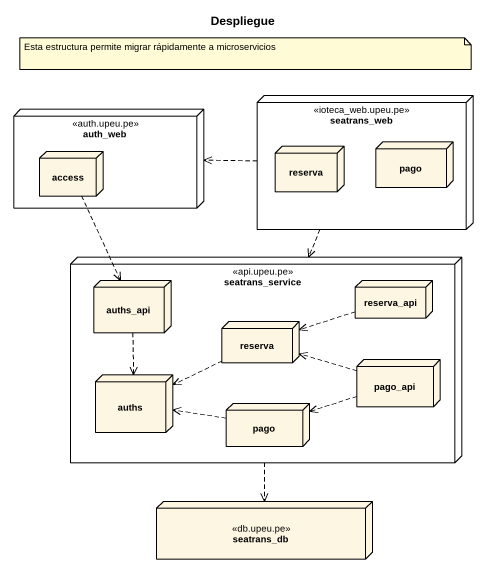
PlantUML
@startuml
title Despliegue
node auth_web <<auth.upeu.pe>> {
  node access
}
node seatrans_web <<ioteca_web.upeu.pe>> {
  node reserva
  node pago
}
node seatrans_service <<api.upeu.pe>> {
  node auths_api
  node reserva_api
  node "reserva" as reserva_2
  node pago_api
  node auths
  node "pago" as pago_2
}
node seatrans_db <<db.upeu.pe>>
seatrans_web .left.> auth_web
seatrans_web ..> seatrans_service
access ..> auths_api
seatrans_service ..> seatrans_db
auths_api ..> auths
reserva_api .left.> reserva_2
reserva_2 .left.> auths
pago_api .left.> reserva_2
pago_api .left.> pago_2
pago_2 .left.> auths
note as N1
  Esta estructura permite migrar rápidamente a microservicios
end note
@enduml
